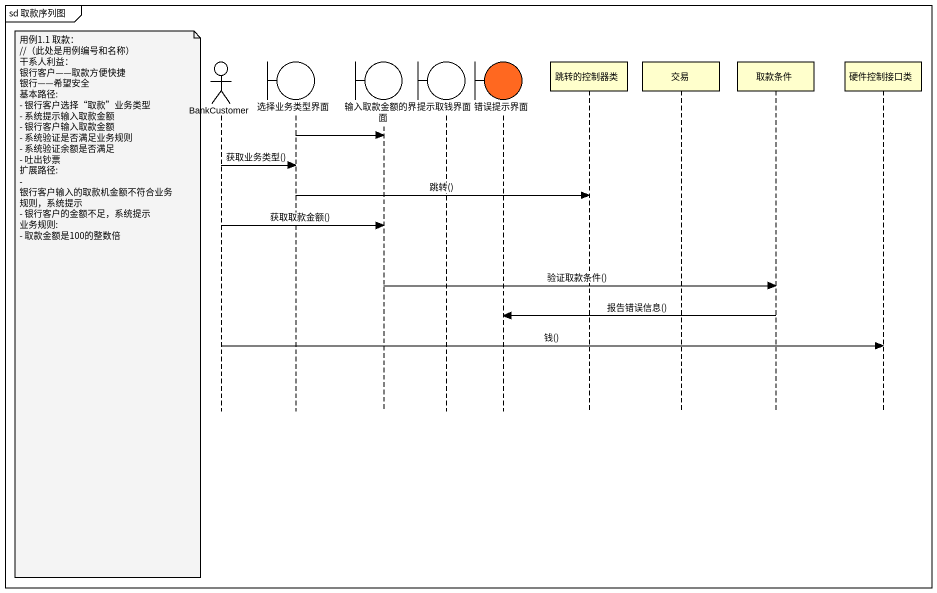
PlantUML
@startuml
mainframe sd 取款序列图
hide footbox
actor BankCustomer
boundary 选择业务类型界面
boundary 输入取款金额的界面
boundary 提示取钱界面
boundary 错误提示界面 #FF6820
participant 跳转的控制器类
participant 交易
participant 取款条件
participant 硬件控制接口类

选择业务类型界面 -> 输入取款金额的界面
BankCustomer -> 选择业务类型界面 : 获取业务类型()
选择业务类型界面 -> 跳转的控制器类 : 跳转()
BankCustomer -> 输入取款金额的界面 : 获取取款金额()
输入取款金额的界面 -> 取款条件 : 验证取款条件()
note left of BankCustomer
  用例1.1 取款： //（此处是用例编号和名称）
  干系人利益：
  银行客户——取款方便快捷
  银行——希望安全
  基本路径:
  - 银行客户选择“取款”业务类型
  - 系统提示输入取款金额
  - 银行客户输入取款金额
  - 系统验证是否满足业务规则
  - 系统验证余额是否满足
  - 吐出钞票
  扩展路径:
  - 银行客户输入的取款机金额不符合业务规则，系统提示
  - 银行客户的金额不足，系统提示
  业务规则:
  - 取款金额是100的整数倍
end note
取款条件 -> 错误提示界面 : 报告错误信息()
BankCustomer -> 硬件控制接口类 : 钱()
@enduml
